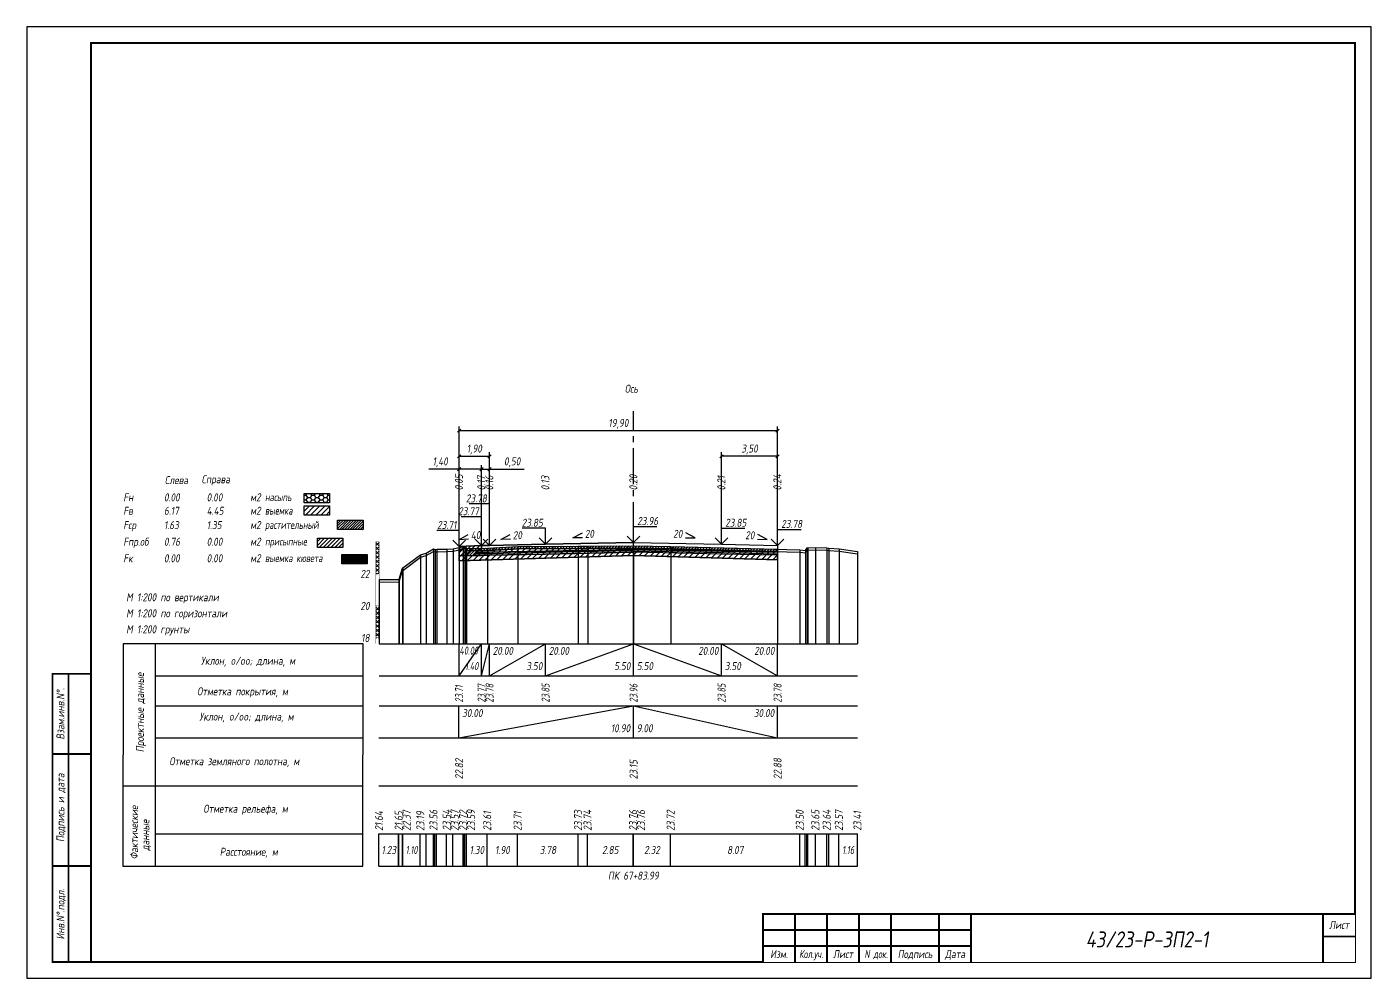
# Model space of a CAD drawing. Extents: x -717 to 1451, y -133302 to 233.
# Drawn here: x -30.1 to 389.9, y -106900.4 to -106603.4 of the extents above; entities that cross this region are included whole.
import ezdxf
from ezdxf.enums import TextEntityAlignment as Align

# ---------------------------------------------------------------- set-up
doc = ezdxf.new("R2010")
doc.units = 0
doc.linetypes.add('осевая2', pattern=[1.125, 0.75, -0.125, 0.125, -0.125])
for name, color, linetype in [('Зарамочное оформление', 7, 'Continuous'), ('Код_510', 7, 'Continuous'), ('Код_514', 1, 'Continuous'), ('Код_516', 1, 'Continuous'), ('Контур_0', 7, 'Continuous'), ('Контур_2521', 7, 'Continuous'), ('Контур_2564', 7, 'Continuous'), ('Контур_2660', 7, 'Continuous'), ('Контур_2665', 7, 'Continuous'), ('Контур_400', 7, 'Continuous'), ('Контур_508', 7, 'Continuous'), ('Контур_512', 7, 'Continuous'), ('Контур_513', 7, 'Continuous'), ('Контур_818', 7, 'Continuous'), ('Красный поперечник', 1, 'Continuous'), ('Линейка абсолютных высот', 7, 'Continuous'), ('Объем выемки', 7, 'Continuous'), ('Объем кюветов', 7, 'Continuous'), ('Объем насыпи', 7, 'Continuous'), ('Объем присыпных обочин', 7, 'Continuous'), ('Объем срезки растительного слоя', 7, 'Continuous'), ('Объём_2501', 7, 'Continuous'), ('Объём_2564', 7, 'Continuous'), ('Объём_2650', 7, 'Continuous'), ('Объём_2660', 7, 'Continuous'), ('Объём_2665', 7, 'Continuous'), ('Ось', 1, 'осевая2'), ('Откосы', 7, 'Continuous'), ('Отметки покрытия', 7, 'Continuous'), ('Подписи поперечников', 7, 'Continuous'), ('Рабочие отметки', 7, 'Continuous'), ('Таблица', 7, 'Continuous'), ('Уклоны проезжей части', 7, 'Continuous'), ('Черный поперечник', 3, 'Continuous')]:
    doc.layers.add(name, color=color, linetype=linetype)
for name, color, linetype, true_color in [('Контур_2540', 2, 'Continuous', 0xffff00), ('Контур_2560', 2, 'Continuous', 0xffff00), ('Контур_2561', 7, 'Continuous', 0xff8040), ('Контур_2562', 3, 'Continuous', 0x00ff00), ('Контур_2563', 7, 'Continuous', 0xff8000), ('Контур_2570', 7, 'Continuous', 0x80ff00), ('Контур_402', 7, 'Continuous', 0xff6464), ('Объём_2500', 7, 'Continuous', 0xc0c0c0), ('Объём_2520', 7, 'Continuous', 0x80ffff), ('Объём_2540', 2, 'Continuous', 0xffff00), ('Объём_2560', 2, 'Continuous', 0xffff00), ('Объём_2561', 7, 'Continuous', 0xff8040), ('Объём_2562', 3, 'Continuous', 0x00ff00), ('Объём_2563', 7, 'Continuous', 0xff8000), ('Объём_2570', 7, 'Continuous', 0x80ff00), ('Объём_2580', 3, 'Continuous', 0x00ff00), ('Объём_2600', 7, 'Continuous', 0x808000), ('Объём_2620', 2, 'Continuous', 0xffff00)]:
    doc.layers.add(name, color=color, linetype=linetype, true_color=true_color)
doc.styles.get("Standard").update_dxf_attribs({"font": 'txt', "height": 2.5})
doc.styles.add('М', font='romand.shx', dxfattribs={"width": 0.8, "oblique": 10, "height": 2.5})
doc.dimstyles.new('ISO-25', dxfattribs={"dimtxt": 2.5, "dimasz": 2.5, "dimexe": 1.25, "dimexo": 0.625, "dimtad": 1, "dimtxsty": 'Standard', "dimcen": 2.5, "dimadec": 0, "dimazin": 0, "dimtfac": 1, "dimtmove": 0, "dimatfit": 3, "dimfxl": 1, "dimarcsym": 0})
pattern_1 = [(45.0000013, (0, 0), (-0.6735192404, 0.673519211), []), (135.0000003, (0, 0), (-0.673519222, -0.67351923), [])]

# ---------------------------------------------------------------- blocks, each defined once
blk = doc.blocks.new('_Oblique')
at = {"color": 0, "linetype": 'ByBlock', "lineweight": -2}
blk.add_line((-0.5, -0.5), (0.5, 0.5), dxfattribs=at)
blk = doc.blocks.new('*D2178')
at = {"color": 0, "lineweight": -2, "transparency": 16777216}
for p, q in [((105, -106741.49), (95.54, -106741.49)), ((105, -106765.09), (105, -106740.24)), ((112, -106741.49), (105, -106741.49)), ((112, -106764.81), (112, -106740.24))]:
    blk.add_line(p, q, dxfattribs=at)
at = {"layer": 'Defpoints', "color": 0, "transparency": 16777216}
for p in [(112, -106741.49), (105, -106765.72), (112, -106765.44)]:
    blk.add_point(p, dxfattribs=at)
at = {"color": 0, "lineweight": -2, "transparency": 16777216, "rotation": 180}
blk.add_blockref('_Oblique', (105, -106741.49), dxfattribs=at)
at = {"color": 0, "lineweight": -2, "transparency": 16777216}
blk.add_blockref('_Oblique', (112, -106741.49), dxfattribs=at)
at = {"color": 0, "transparency": 16777216, "insert": (99.08, -106739.37), "char_height": 2.5, "width": 8.75, "attachment_point": 5, "style": 'М'}
blk.add_mtext('1,40', dxfattribs=at)
blk = doc.blocks.new('*D2179')
at = {"color": 0, "lineweight": -2, "transparency": 16777216}
for p, q in [((112, -106764.81), (112, -106740.24)), ((112, -106741.49), (114.5, -106741.49)), ((114.5, -106764.76), (114.5, -106740.24)), ((114.5, -106741.49), (125.33, -106741.49))]:
    blk.add_line(p, q, dxfattribs=at)
at = {"layer": 'Defpoints', "color": 0, "transparency": 16777216}
for p in [(114.5, -106741.49), (112, -106765.44), (114.5, -106765.39)]:
    blk.add_point(p, dxfattribs=at)
at = {"color": 0, "lineweight": -2, "transparency": 16777216, "rotation": 180}
blk.add_blockref('_Oblique', (112, -106741.49), dxfattribs=at)
at = {"color": 0, "lineweight": -2, "transparency": 16777216}
blk.add_blockref('_Oblique', (114.5, -106741.49), dxfattribs=at)
at = {"color": 0, "transparency": 16777216, "insert": (121.57, -106739.37), "char_height": 2.5, "width": 9.1667, "attachment_point": 5, "style": 'М'}
blk.add_mtext('0,50', dxfattribs=at)
blk = doc.blocks.new('*D2180')
at = {"color": 0, "lineweight": -2, "transparency": 16777216}
for p, q in [((187, -106764.41), (187, -106736.24)), ((204.5, -106737.49), (187, -106737.49)), ((204.5, -106764.76), (204.5, -106736.24))]:
    blk.add_line(p, q, dxfattribs=at)
at = {"layer": 'Defpoints', "color": 0, "transparency": 16777216}
for p in [(187, -106737.49), (187, -106765.04), (204.5, -106765.39)]:
    blk.add_point(p, dxfattribs=at)
at = {"color": 0, "lineweight": -2, "transparency": 16777216, "rotation": 180}
blk.add_blockref('_Oblique', (187, -106737.49), dxfattribs=at)
at = {"color": 0, "lineweight": -2, "transparency": 16777216}
blk.add_blockref('_Oblique', (204.5, -106737.49), dxfattribs=at)
at = {"color": 0, "transparency": 16777216, "insert": (195.75, -106735.37), "char_height": 2.5, "width": 9.5833, "attachment_point": 5, "style": 'М'}
blk.add_mtext('3,50', dxfattribs=at)
blk = doc.blocks.new('*D2181')
at = {"color": 0, "lineweight": -2, "transparency": 16777216}
for p, q in [((105, -106765.09), (105, -106736.24)), ((105, -106737.49), (114.5, -106737.49)), ((114.5, -106764.76), (114.5, -106736.24))]:
    blk.add_line(p, q, dxfattribs=at)
at = {"layer": 'Defpoints', "color": 0, "transparency": 16777216}
for p in [(114.5, -106737.49), (105, -106765.72), (114.5, -106765.39)]:
    blk.add_point(p, dxfattribs=at)
at = {"color": 0, "lineweight": -2, "transparency": 16777216, "rotation": 180}
blk.add_blockref('_Oblique', (105, -106737.49), dxfattribs=at)
at = {"color": 0, "lineweight": -2, "transparency": 16777216}
blk.add_blockref('_Oblique', (114.5, -106737.49), dxfattribs=at)
at = {"color": 0, "transparency": 16777216, "insert": (109.75, -106735.37), "char_height": 2.5, "width": 8.75, "attachment_point": 5, "style": 'М'}
blk.add_mtext('1,90', dxfattribs=at)
blk = doc.blocks.new('*D2182')
at = {"color": 0, "lineweight": -2, "transparency": 16777216}
for p, q in [((105, -106765.09), (105, -106728.24)), ((105, -106729.49), (204.5, -106729.49)), ((204.5, -106764.76), (204.5, -106728.24))]:
    blk.add_line(p, q, dxfattribs=at)
at = {"layer": 'Defpoints', "color": 0, "transparency": 16777216}
for p in [(204.5, -106729.49), (105, -106765.72), (204.5, -106765.39)]:
    blk.add_point(p, dxfattribs=at)
at = {"color": 0, "lineweight": -2, "transparency": 16777216, "rotation": 180}
blk.add_blockref('_Oblique', (105, -106729.49), dxfattribs=at)
at = {"color": 0, "lineweight": -2, "transparency": 16777216}
blk.add_blockref('_Oblique', (204.5, -106729.49), dxfattribs=at)
at = {"color": 0, "transparency": 16777216, "insert": (154.75, -106727.37), "char_height": 2.5, "width": 11.25, "attachment_point": 5, "style": 'М'}
blk.add_mtext('19,90', dxfattribs=at)
blk = doc.blocks.new('условные обозначения')
at = {"layer": 'Объём_2563'}
h = blk.add_hatch(dxfattribs=at)
h.set_pattern_fill('ANSI31', color=256, scale=0.3)
h.set_pattern_definition([(45, (-34.5, -100.5), (-0.673519, 0.673519), [])])
h.paths.add_polyline_path([(18.26, 7.53), (27.08, 7.53), (27.08, 4.62), (18.26, 4.62)])
at = {"layer": 'Объём_2570'}
h = blk.add_hatch(dxfattribs=at)
h.set_pattern_fill('ANSI31', color=3, scale=0.2)
h.set_pattern_definition([(45, (-32.9034, -100.5), (-0.4490128, 0.4490128), [])])
h.paths.add_polyline_path([(25.29, 13.16), (34.12, 13.16), (34.12, 10.25), (25.29, 10.25)])
at = {"layer": 'Объём_2600'}
h = blk.add_hatch(dxfattribs=at)
h.set_pattern_fill('ANSI31', color=6, scale=0.4)
h.set_pattern_definition([(45, (-34.5, -100.5), (-0.898026, 0.898026), [])])
h.paths.add_polyline_path([(13.63, 17.67), (22.46, 17.67), (22.46, 14.76), (13.63, 14.76)])
at = {"layer": 'Объём_2620'}
h = blk.add_hatch(dxfattribs=at)
h.set_pattern_fill('ANSI31', color=2, scale=0.1)
h.set_pattern_definition([(45, (-33.755, -100.5), (-0.2245064, 0.2245064), [])])
h.paths.add_polyline_path([(26.75, 2.41), (35.57, 2.41), (35.57, -0.5), (26.75, -0.5)])
at = {"layer": 'Объём_2650'}
h = blk.add_hatch(dxfattribs=at)
h.set_pattern_fill('HONEY', color=5, scale=0.3)
h.set_pattern_definition([(0, (-34.5, -100.5), (1.42875, 0.824889), [0.9525, -1.905]), (120, (-34.5, -100.5), (-1.42875, 0.824889), [0.9525, -1.905]), (60, (-34.5, -100.5), (3e-09, 1.6497784), [-1.905, 0.9525])])
h.paths.add_polyline_path([(13.63, 21.49), (22.46, 21.49), (22.46, 18.58), (13.63, 18.58)])
at = {"layer": 'Объём_2563'}
blk.add_lwpolyline([(18.26, 7.53), (27.08, 7.53), (27.08, 4.62), (18.26, 4.62)], close=True, dxfattribs=at)
at = {"layer": 'Объём_2620', "color": 2}
blk.add_lwpolyline([(26.75, 2.41), (35.57, 2.41), (35.57, -0.5), (26.75, -0.5)], close=True, dxfattribs=at)
at = {"layer": 'Объём_2650', "color": 5}
blk.add_lwpolyline([(13.63, 21.49), (22.46, 21.49), (22.46, 18.58), (13.63, 18.58)], close=True, dxfattribs=at)
at = {"layer": 'Объём_2650', "color": 6}
blk.add_lwpolyline([(13.63, 17.67), (22.46, 17.67), (22.46, 14.76), (13.63, 14.76)], close=True, dxfattribs=at)
at = {"layer": 'Объём_2650', "color": 3}
blk.add_lwpolyline([(25.29, 13.16), (34.12, 13.16), (34.12, 10.25), (25.29, 10.25)], close=True, dxfattribs=at)
at = {"layer": 'Объем насыпи', "color": 1, "style": 'М', "oblique": 10, "width": 0.8}
for s, p in [('насыпь', (0.09, 19.09)), ('растительный', (0.09, 10.42)), ('выемка', (0.09, 14.89)), ('присыпные', (0.09, 5.24)), ('выемка кювета', (0.09, 0.06))]:
    blk.add_text(s, height=2.5, dxfattribs=at).set_placement(p)
blk = doc.blocks.new('Штамп')
at = {"linetype": 'Continuous'}
blk.add_wipeout([(199.95, -411.25), (384.95, -411.25), (384.95, -426.25), (199.95, -426.25)], dxfattribs=at).dxf.layer = 'Зарамочное оформление'
at = {"layer": 'Зарамочное оформление', "linetype": 'Continuous', "lineweight": -3, "const_width": 0.6, "flags": 128}
for points in [[(199.95, -426.25), (199.95, -411.25), (384.95, -411.25)], [(209.95, -411.25), (209.95, -426.25)], [(219.95, -411.25), (219.95, -426.25)], [(229.95, -411.25), (229.95, -426.25)], [(239.95, -411.25), (239.95, -426.25)], [(254.95, -411.25), (254.95, -426.25)], [(264.95, -411.25), (264.95, -426.25)], [(374.95, -411.25), (374.95, -426.25)], [(199.95, -416.25), (264.95, -416.25)], [(374.95, -418.25), (384.95, -418.25)], [(199.95, -421.25), (264.95, -421.25)]]:
    blk.add_lwpolyline(points, dxfattribs=at)
at = {"linetype": 'Continuous', "insert": (319.95, -419.17), "char_height": 5, "width": 110, "attachment_point": 5, "style": 'М'}
blk.add_mtext('{\\Q10;\\W0.8;43/23-Р-ЗП2-1}', dxfattribs=at)
at = {"layer": 'Зарамочное оформление', "linetype": 'Continuous', "style": 'М', "oblique": 10}
for s, width, p in [('Лист', 0.8, (379.95, -414.66)), ('Изм.', 0.8, (204.95, -423.75)), ('Кол.уч.', 0.7, (214.95, -423.75)), ('Лист', 0.8, (224.95, -423.75)), ('N док.', 0.7, (235.28, -423.75)), ('Подпись', 0.8, (247.45, -423.75)), ('Дата', 0.8, (259.95, -423.75))]:
    blk.add_text(s, height=2.5, dxfattribs=dict(at, width=width)).set_placement(p, align=Align.MIDDLE_CENTER)
blk = doc.blocks.new('шифр')
blk.add_blockref('Штамп', (0, -106529))

msp = doc.modelspace()

# ---------------------------------------------------------------- hatches: boundary and pattern name
at = {"layer": 'Линейка абсолютных высот'}
h = msp.add_hatch(dxfattribs=at)
h.set_pattern_fill('ANSI37', scale=0.3, style=0)
h.set_pattern_definition(pattern_1)
h.paths.add_polyline_path([(80, -106774.225), (80, -106764.225), (79, -106764.225), (79, -106774.225)])
h = msp.add_hatch(dxfattribs=at)
h.set_pattern_fill('ANSI37', scale=0.3, style=0)
h.set_pattern_definition(pattern_1)
h.paths.add_polyline_path([(80, -106794.225), (80, -106784.225), (79, -106784.225), (79, -106794.225)])
at = {"layer": 'Объём_2563'}
h = msp.add_hatch(dxfattribs=at)
h.set_pattern_fill('ANSI31', color=256, scale=0.3)
h.paths.add_polyline_path([(110.5, -106767.554), (112, -106767.524), (112, -106765.374), (105, -106765.654), (105, -106768.564), (109.582, -106768.473)])
at = {"layer": 'Объём_2570'}
h = msp.add_hatch(dxfattribs=at)
h.set_pattern_fill('ANSI31', color=256, scale=0.2)
h.paths.add_polyline_path([(159.414, -106766.168), (142.241, -106766.322), (123.316, -106766.427), (113.826, -106766.921), (107.349, -106767.026), (106.849, -106766.276), (106.306, -106766.364), (105, -106766.678), (105, -106765.928), (106.306, -106765.614), (106.849, -106765.526), (107.349, -106766.276), (113.826, -106766.171), (123.316, -106765.677), (142.241, -106765.572), (159.414, -106765.418), (159.5, -106765.419), (159.5, -106766.169)])
h = msp.add_hatch(dxfattribs=at)
h.set_pattern_fill('ANSI31', color=256, scale=0.2)
h.paths.add_polyline_path([(171.122, -106765.626), (204.5, -106766.515), (204.5, -106767.265), (171.122, -106766.376), (159.5, -106766.169), (159.5, -106765.419)])
at = {"layer": 'Объём_2600'}
h = msp.add_hatch(dxfattribs=at)
h.set_pattern_fill('ANSI31', color=6, scale=0.4)
h.paths.add_polyline_path([(107.349, -106767.026), (113.826, -106766.921), (123.316, -106766.427), (142.241, -106766.322), (159.414, -106766.168), (159.5, -106766.169), (159.5, -106768.474), (105, -106770.109), (105, -106766.678), (106.306, -106766.364), (106.849, -106766.276)])
h = msp.add_hatch(dxfattribs=at)
h.set_pattern_fill('ANSI31', color=6, scale=0.4)
h.paths.add_polyline_path([(159.5, -106768.474), (159.5, -106766.169), (171.122, -106766.376), (204.5, -106767.265), (204.5, -106769.824)])

# ---------------------------------------------------------------- linework, layer by layer
at = {"layer": 'Код_510'}
for p, q in [((79.946, -106865.421), (79.946, -106855.421)), ((86.099, -106865.421), (86.099, -106855.421)), ((86.188, -106865.421), (86.188, -106855.421)), ((87.303, -106865.421), (87.303, -106855.421)), ((87.386, -106865.421), (87.386, -106855.421)), ((92.87, -106865.421), (92.87, -106855.421)), ((94.675, -106865.421), (94.675, -106855.421)), ((96.982, -106865.421), (96.982, -106855.421)), ((97.451, -106865.421), (97.451, -106855.421)), ((97.951, -106865.421), (97.951, -106855.421)), ((101.102, -106865.421), (101.102, -106855.421)), ((103.064, -106865.421), (103.064, -106855.421)), ((106.252, -106865.421), (106.252, -106855.421)), ((106.694, -106865.421), (106.694, -106855.421)), ((106.795, -106865.421), (106.795, -106855.421)), ((107.295, -106865.421), (107.295, -106855.421)), ((113.771, -106865.421), (113.771, -106855.421)), ((123.262, -106865.421), (123.262, -106855.421)), ((142.187, -106865.421), (142.187, -106855.421)), ((145.111, -106865.421), (145.111, -106855.421)), ((159.36, -106865.421), (159.36, -106855.421)), ((159.446, -106865.421), (159.446, -106855.421)), ((171.068, -106865.421), (171.068, -106855.421)), ((211.443, -106865.421), (211.443, -106855.421)), ((213.138, -106865.421), (213.138, -106855.421)), ((213.652, -106865.421), (213.652, -106855.421)), ((213.914, -106865.421), (213.914, -106855.421)), ((216.31, -106865.421), (216.31, -106855.421)), ((219.85, -106865.421), (219.85, -106855.421)), ((220.477, -106865.421), (220.477, -106855.421)), ((223.64, -106865.421), (223.64, -106855.421)), ((229.446, -106865.421), (229.446, -106855.421))]:
    msp.add_line(p, q, dxfattribs=at)
at = {"layer": 'Код_514'}
for p, q in [((105, -106806), (105, -106796)), ((105, -106806), (112, -106796)), ((112, -106806), (112, -106796)), ((112, -106806), (114.5, -106796)), ((114.5, -106806), (114.5, -106796)), ((114.5, -106806), (132, -106796)), ((132, -106806), (132, -106796)), ((132, -106806), (159.5, -106796)), ((159.5, -106806), (159.5, -106796)), ((159.5, -106796), (187, -106806)), ((187, -106806), (187, -106796)), ((187, -106796), (204.5, -106806)), ((204.5, -106806), (204.5, -106796))]:
    msp.add_line(p, q, dxfattribs=at)
at = {"layer": 'Код_516'}
for p, q in [((104.946, -106825.421), (104.946, -106815.421)), ((104.946, -106825.421), (159.446, -106815.421)), ((159.446, -106825.421), (159.446, -106815.421)), ((159.446, -106815.421), (204.446, -106825.421)), ((204.446, -106825.421), (204.446, -106815.421))]:
    msp.add_line(p, q, dxfattribs=at)
at = {"layer": 'Контур_0', "flags": 128}
for points in [[(105, -106765.654), (105, -106765.654)], [(105, -106765.654), (105, -106769.704)], [(105, -106768.564), (109.582, -106768.473), (110.5, -106767.554), (112, -106767.524)], [(159.5, -106766.574), (132, -106767.124), (114.5, -106767.474), (114.5, -106767.474), (114.5, -106767.474), (114.5, -106767.474), (114.5, -106767.474), (114.5, -106767.474), (112, -106767.524), (110.5, -106767.554), (109.582, -106768.473), (112, -106768.424), (114.5, -106768.374), (114.5, -106768.374), (114.5, -106768.374), (114.5, -106768.374), (114.5, -106768.374), (114.5, -106768.374), (132, -106768.024), (159.5, -106767.474), (159.5, -106766.574)], [(159.5, -106764.424), (132, -106764.974), (114.5, -106765.324), (114.5, -106765.324), (114.5, -106765.324), (114.5, -106765.324), (114.5, -106765.324), (112, -106765.374), (112, -106767.524), (114.5, -106767.474), (114.5, -106767.474), (114.5, -106767.474), (114.5, -106767.474), (114.5, -106767.474), (114.5, -106767.474), (132, -106767.124), (159.5, -106766.574), (159.5, -106764.424)], [(204.5, -106767.474), (187, -106767.124), (159.5, -106766.574), (159.5, -106764.424), (159.5, -106764.424), (187, -106764.974), (204.5, -106765.324), (204.5, -106767.474)], [(204.5, -106768.374), (187, -106768.024), (159.5, -106767.474), (159.5, -106766.574), (159.5, -106766.574), (187, -106767.124), (204.5, -106767.474), (204.5, -106768.374)], [(204.5, -106765.324), (204.5, -106769.374)]]:
    msp.add_lwpolyline(points, dxfattribs=at)
at = {"layer": 'Контур_2521', "color": 250, "flags": 128}
for points in [[(159.5, -106767.024), (132, -106767.574), (114.5, -106767.924), (114.5, -106767.924), (114.5, -106767.924), (114.5, -106767.924), (114.5, -106767.924), (114.5, -106767.924), (112, -106767.974), (110.041, -106768.013)], [(159.5, -106767.024), (187, -106767.574), (204.5, -106767.924)]]:
    msp.add_lwpolyline(points, dxfattribs=at)
at = {"layer": 'Контур_2540', "flags": 128}
for points in [[(132, -106768.024), (114.5, -106768.374), (112, -106768.424), (109.582, -106768.473), (105, -106768.564), (105, -106770.109), (159.5, -106768.474), (159.5, -106767.474), (132, -106768.024)], [(204.5, -106768.374), (187, -106768.024), (159.5, -106767.474), (159.5, -106768.474), (159.5, -106768.474), (204.5, -106769.824), (204.5, -106768.374)]]:
    msp.add_lwpolyline(points, dxfattribs=at)
at = {"layer": 'Контур_2560', "flags": 128}
msp.add_lwpolyline([(105, -106765.654), (105, -106765.654), (105, -106765.654), (112, -106765.374)], dxfattribs=at)
at = {"layer": 'Контур_2561', "flags": 128}
msp.add_lwpolyline([(112, -106765.374), (112, -106765.374), (105, -106765.654), (105, -106765.654), (112, -106765.374)], dxfattribs=at)
at = {"layer": 'Контур_2562', "flags": 128}
msp.add_lwpolyline([(105, -106765.654), (105, -106765.654), (105, -106765.654), (105, -106765.654), (105, -106765.654)], dxfattribs=at)
at = {"layer": 'Контур_2563', "flags": 128}
msp.add_lwpolyline([(110.5, -106767.554), (112, -106767.524), (112, -106765.374), (105, -106765.654), (105, -106768.564), (109.582, -106768.473), (110.5, -106767.554)], dxfattribs=at)
at = {"layer": 'Контур_2564', "flags": 128}
msp.add_lwpolyline([(105, -106765.654), (112, -106765.374)], dxfattribs=at)
at = {"layer": 'Контур_2570', "flags": 128}
msp.add_lwpolyline([(80, -106776.75), (86.153, -106776.724), (86.242, -106776.611), (87.357, -106773.169), (87.44, -106773.119), (92.925, -106769.021), (94.729, -106768.448), (97.037, -106767.183), (97.505, -106767.344), (98.006, -106767.281), (101.157, -106767.263), (103.118, -106767.131), (106.306, -106766.364), (106.748, -106766.295), (106.849, -106766.276), (107.349, -106767.026), (113.826, -106766.921), (123.316, -106766.427), (142.241, -106766.322), (145.165, -106766.294), (159.414, -106766.168), (159.5, -106766.169), (171.122, -106766.376), (211.497, -106767.451), (213.192, -106767.613), (213.707, -106766.859), (213.969, -106766.847), (216.364, -106766.746), (219.904, -106766.775), (220.531, -106766.917), (223.694, -106767.113), (229.5, -106767.919)], dxfattribs=at)
at = {"layer": 'Контур_2660', "flags": 128}
for points in [[(105, -106770.109), (159.5, -106768.474)], [(159.5, -106768.474), (204.5, -106769.824)]]:
    msp.add_lwpolyline(points, dxfattribs=at)
at = {"layer": 'Контур_2665', "flags": 128}
msp.add_lwpolyline([(105, -106765.654), (105, -106765.654)], dxfattribs=at)
at = {"layer": 'Контур_400', "flags": 128}
for points in [[(112, -106765.374), (114.5, -106765.324), (114.5, -106765.324), (114.5, -106765.324), (114.5, -106765.324), (114.5, -106765.324), (114.5, -106765.324), (132, -106764.974), (159.5, -106764.424)], [(159.5, -106764.424), (187, -106764.974), (204.5, -106765.324)]]:
    msp.add_lwpolyline(points, dxfattribs=at)
at = {"layer": 'Контур_402', "flags": 128}
msp.add_lwpolyline([(105, -106770.109), (159.5, -106768.474), (204.5, -106769.824)], dxfattribs=at)
at = {"layer": 'Контур_508', "flags": 128}
msp.add_lwpolyline([(105, -106770.109), (159.5, -106768.474), (204.5, -106769.824)], dxfattribs=at)
at = {"layer": 'Контур_512', "flags": 128}
msp.add_lwpolyline([(105, -106770.109), (159.5, -106768.474), (204.5, -106769.824)], dxfattribs=at)
at = {"layer": 'Контур_513', "flags": 128}
msp.add_lwpolyline([(105, -106770.109), (159.5, -106768.474), (204.5, -106769.824)], dxfattribs=at)
at = {"layer": 'Контур_818', "flags": 128}
msp.add_lwpolyline([(105, -106766.678), (106.306, -106766.364), (106.748, -106766.295), (106.849, -106766.276), (107.349, -106767.026), (113.826, -106766.921), (123.316, -106766.427), (142.241, -106766.322), (145.165, -106766.294), (159.414, -106766.168), (159.5, -106766.169), (171.122, -106766.376), (204.5, -106767.265)], dxfattribs=at)
at = {"layer": 'Красный поперечник'}
for p, q in [((105, -106765.654), (112, -106765.374)), ((112, -106765.374), (114.5, -106765.324)), ((114.5, -106765.324), (132, -106764.974)), ((132, -106764.974), (159.5, -106764.424)), ((159.5, -106764.424), (187, -106764.974)), ((187, -106764.974), (204.5, -106765.324)), ((105, -106770.109), (105, -106796)), ((159.5, -106768.474), (159.5, -106796)), ((204.5, -106769.824), (204.5, -106796))]:
    msp.add_line(p, q, dxfattribs=at)
at = {"layer": 'Линейка абсолютных высот', "color": 7, "const_width": 0.1, "flags": 128}
for points in [[(80, -106774.225), (80, -106764.225), (79, -106764.225), (79, -106774.225), (80, -106774.225)], [(80, -106784.225), (80, -106774.225), (79, -106774.225), (79, -106784.225), (80, -106784.225)], [(80, -106794.225), (80, -106784.225), (79, -106784.225), (79, -106794.225), (80, -106794.225)], [(80, -106796), (80, -106794.225), (79, -106794.225), (79, -106796), (80, -106796)]]:
    msp.add_lwpolyline(points, dxfattribs=at)
at = {"layer": 'Объём_2500', "flags": 128}
for points in [[(159.5, -106764.424), (132, -106764.974), (114.5, -106765.324), (114.5, -106765.324), (114.5, -106765.324), (114.5, -106765.324), (114.5, -106765.324), (112, -106765.374), (112, -106767.524), (114.5, -106767.474), (114.5, -106767.474), (114.5, -106767.474), (114.5, -106767.474), (114.5, -106767.474), (114.5, -106767.474), (132, -106767.124), (159.5, -106766.574), (159.5, -106764.424)], [(204.5, -106767.474), (187, -106767.124), (159.5, -106766.574), (159.5, -106764.424), (159.5, -106764.424), (187, -106764.974), (204.5, -106765.324), (204.5, -106767.474)]]:
    msp.add_lwpolyline(points, dxfattribs=at)
at = {"layer": 'Объём_2501', "flags": 128}
for points in [[(112, -106765.374), (114.5, -106765.324), (114.5, -106765.324), (114.5, -106765.324), (114.5, -106765.324), (114.5, -106765.324), (114.5, -106765.324), (132, -106764.974), (159.5, -106764.424)], [(159.5, -106764.424), (187, -106764.974), (204.5, -106765.324)]]:
    msp.add_lwpolyline(points, dxfattribs=at)
at = {"layer": 'Объём_2520', "color": 250, "flags": 128}
for points in [[(159.5, -106766.574), (132, -106767.124), (114.5, -106767.474), (114.5, -106767.474), (114.5, -106767.474), (114.5, -106767.474), (114.5, -106767.474), (114.5, -106767.474), (112, -106767.524), (110.5, -106767.554), (109.582, -106768.473), (112, -106768.424), (114.5, -106768.374), (114.5, -106768.374), (114.5, -106768.374), (114.5, -106768.374), (114.5, -106768.374), (114.5, -106768.374), (132, -106768.024), (159.5, -106767.474), (159.5, -106766.574)], [(204.5, -106768.374), (187, -106768.024), (159.5, -106767.474), (159.5, -106766.574), (159.5, -106766.574), (187, -106767.124), (204.5, -106767.474), (204.5, -106768.374)]]:
    msp.add_lwpolyline(points, dxfattribs=at)
at = {"layer": 'Объём_2540', "flags": 128}
for points in [[(132, -106768.024), (114.5, -106768.374), (112, -106768.424), (109.582, -106768.473), (105, -106768.564), (105, -106770.109), (159.5, -106768.474), (159.5, -106767.474), (132, -106768.024)], [(204.5, -106768.374), (187, -106768.024), (159.5, -106767.474), (159.5, -106768.474), (159.5, -106768.474), (204.5, -106769.824), (204.5, -106768.374)]]:
    msp.add_lwpolyline(points, dxfattribs=at)
at = {"layer": 'Объём_2560', "flags": 128}
msp.add_lwpolyline([(105, -106765.654), (105, -106765.654), (105, -106765.654), (112, -106765.374)], dxfattribs=at)
at = {"layer": 'Объём_2561', "flags": 128}
msp.add_lwpolyline([(112, -106765.374), (112, -106765.374), (105, -106765.654), (105, -106765.654), (112, -106765.374)], dxfattribs=at)
at = {"layer": 'Объём_2562', "flags": 128}
msp.add_lwpolyline([(105, -106765.654), (105, -106765.654), (105, -106765.654), (105, -106765.654), (105, -106765.654)], dxfattribs=at)
at = {"layer": 'Объём_2563', "color": 250, "flags": 128}
msp.add_lwpolyline([(110.5, -106767.554), (112, -106767.524), (112, -106765.374), (105, -106765.654), (105, -106768.564), (109.582, -106768.473), (110.5, -106767.554)], dxfattribs=at)
at = {"layer": 'Объём_2564', "flags": 128}
msp.add_lwpolyline([(105, -106765.654), (112, -106765.374)], dxfattribs=at)
at = {"layer": 'Объём_2570', "flags": 128}
for points in [[(159.414, -106766.168), (142.241, -106766.322), (123.316, -106766.427), (113.826, -106766.921), (107.349, -106767.026), (106.849, -106766.276), (106.306, -106766.364), (105, -106766.678), (105, -106765.928), (106.306, -106765.614), (106.849, -106765.526), (107.349, -106766.276), (113.826, -106766.171), (123.316, -106765.677), (142.241, -106765.572), (159.414, -106765.418), (159.5, -106765.419), (159.5, -106766.169), (159.414, -106766.168), (159.414, -106766.168)], [(171.122, -106765.626), (204.5, -106766.515), (204.5, -106767.265), (171.122, -106766.376), (159.5, -106766.169), (159.5, -106765.419), (171.122, -106765.626), (171.122, -106765.626)]]:
    msp.add_lwpolyline(points, dxfattribs=at)
at = {"layer": 'Объём_2580', "flags": 128}
msp.add_lwpolyline([(105, -106765.654), (105, -106765.654)], dxfattribs=at)
at = {"layer": 'Объём_2650', "color": 6, "flags": 128}
for points in [[(107.349, -106767.026), (113.826, -106766.921), (123.316, -106766.427), (142.241, -106766.322), (159.414, -106766.168), (159.5, -106766.169), (159.5, -106768.474), (105, -106770.109), (105, -106766.678), (106.306, -106766.364), (106.849, -106766.276), (107.349, -106767.026), (107.349, -106767.026)], [(159.5, -106768.474), (159.5, -106766.169), (171.122, -106766.376), (204.5, -106767.265), (204.5, -106769.824), (159.5, -106768.474), (159.5, -106768.474)]]:
    msp.add_lwpolyline(points, dxfattribs=at)
at = {"layer": 'Объём_2660', "flags": 128}
for points in [[(105, -106770.109), (159.5, -106768.474)], [(159.5, -106768.474), (204.5, -106769.824)]]:
    msp.add_lwpolyline(points, dxfattribs=at)
at = {"layer": 'Объём_2665', "flags": 128}
msp.add_lwpolyline([(105, -106765.654), (105, -106765.654)], dxfattribs=at)
at = {"layer": 'Ось', "ltscale": 15}
msp.add_line((159.5, -106779.971), (159.5, -106723.395), dxfattribs=at)
at = {"layer": 'Откосы', "color": 1, "flags": 128}
for points in [[(107.928, -106763.412), (104.93, -106763.532), (107.868, -106761.913)], [(121.024, -106763.383), (118.025, -106763.442), (120.994, -106761.883)], [(143.524, -106762.933), (140.525, -106762.992), (143.494, -106761.433)], [(175.763, -106762.933), (178.763, -106762.992), (175.793, -106761.433)], [(198.263, -106763.383), (201.263, -106763.442), (198.293, -106761.883)]]:
    msp.add_lwpolyline(points, dxfattribs=at)
at = {"layer": 'Отметки покрытия', "color": 1}
for p, q in [((114.5, -106752.374), (108.15, -106752.374)), ((114.5, -106765.324), (114.5, -106752.374)), ((112, -106756.374), (105.6, -106756.374)), ((112, -106765.374), (112, -106756.374)), ((159.5, -106764.424), (159.5, -106759.424)), ((159.5, -106759.424), (166.8, -106759.424)), ((105, -106760.654), (98.05, -106760.654)), ((105, -106765.654), (103, -106763.654)), ((105, -106765.654), (105, -106760.654)), ((105, -106765.654), (107, -106763.654)), ((112, -106765.374), (110, -106763.374)), ((112, -106765.374), (114, -106763.374)), ((114.5, -106765.324), (112.5, -106763.324)), ((114.5, -106765.324), (116.5, -106763.324)), ((132, -106759.974), (124.7, -106759.974)), ((132, -106764.974), (130, -106762.974)), ((132, -106764.974), (132, -106759.974)), ((132, -106764.974), (134, -106762.974)), ((159.5, -106764.424), (157.5, -106762.424)), ((159.5, -106764.424), (161.5, -106762.424)), ((187, -106764.974), (185, -106762.974)), ((187, -106764.974), (187, -106759.974)), ((187, -106759.974), (194.3, -106759.974)), ((187, -106764.974), (189, -106762.974)), ((204.5, -106765.324), (202.5, -106763.324)), ((204.5, -106765.324), (204.5, -106760.324)), ((204.5, -106760.324), (211.85, -106760.324)), ((204.5, -106765.324), (206.5, -106763.324))]:
    msp.add_line(p, q, dxfattribs=at)
at = {"layer": 'Таблица'}
for p, q in [((80, -106796), (229.5, -106796)), ((80, -106806), (229.5, -106806)), ((80, -106815.421), (229.5, -106815.421)), ((79.946, -106825.421), (229.446, -106825.421)), ((79.946, -106840.421), (229.446, -106840.421)), ((79.946, -106855.421), (229.446, -106855.421)), ((79.946, -106865.421), (229.446, -106865.421))]:
    msp.add_line(p, q, dxfattribs=at)
at = {"layer": 'Таблица', "linetype": 'Continuous', "flags": 128}
for points in [[(0, -106796), (-0.054, -106865.421)], [(75, -106796), (0, -106796)], [(10, -106796), (10, -106865.421)], [(74.946, -106865.421), (75, -106796)], [(10, -106806), (75, -106806)], [(10, -106815.421), (75, -106815.421)], [(9.946, -106825.421), (74.946, -106825.421)], [(-0.054, -106840.421), (74.946, -106840.421)], [(9.946, -106855.421), (74.946, -106855.421)], [(-0.054, -106865.421), (74.946, -106865.421)]]:
    msp.add_lwpolyline(points, dxfattribs=at)
at = {"layer": 'Черный поперечник', "color": 7}
for p, q in [((94.729, -106767.698), (94.729, -106796)), ((97.037, -106766.433), (97.037, -106796)), ((97.505, -106766.594), (97.505, -106796)), ((98.006, -106766.531), (98.006, -106796)), ((101.157, -106766.513), (101.157, -106796)), ((103.118, -106766.381), (103.118, -106796)), ((106.306, -106765.614), (106.306, -106796)), ((106.748, -106765.545), (106.748, -106796)), ((106.849, -106765.526), (106.849, -106796)), ((107.349, -106766.276), (107.349, -106796)), ((113.826, -106766.171), (113.826, -106796)), ((123.316, -106765.677), (123.316, -106796)), ((142.241, -106765.572), (142.241, -106796)), ((145.165, -106765.544), (145.165, -106796)), ((159.414, -106765.418), (159.414, -106796)), ((159.5, -106765.419), (159.5, -106796)), ((171.122, -106765.626), (171.122, -106796)), ((211.497, -106766.701), (211.497, -106796)), ((213.192, -106766.863), (213.192, -106796)), ((213.707, -106766.109), (213.707, -106796)), ((213.969, -106766.097), (213.969, -106796)), ((216.364, -106765.996), (216.364, -106796)), ((219.904, -106766.025), (219.904, -106796)), ((220.531, -106766.167), (220.531, -106796)), ((223.694, -106766.363), (223.694, -106796)), ((229.5, -106767.169), (229.5, -106796)), ((87.44, -106772.369), (87.44, -106796)), ((92.925, -106768.271), (92.925, -106796)), ((80, -106776), (80, -106796)), ((86.153, -106775.974), (86.153, -106796)), ((86.242, -106775.861), (86.242, -106796)), ((87.357, -106772.419), (87.357, -106796))]:
    msp.add_line(p, q, dxfattribs=at)
at = {"layer": 'Черный поперечник', "flags": 128}
msp.add_lwpolyline([(80, -106776), (86.153, -106775.974), (86.242, -106775.861), (87.357, -106772.419), (87.44, -106772.369), (92.925, -106768.271), (94.729, -106767.698), (97.037, -106766.433), (97.505, -106766.594), (98.006, -106766.531), (101.157, -106766.513), (103.118, -106766.381), (106.306, -106765.614), (106.748, -106765.545), (106.849, -106765.526), (107.349, -106766.276), (113.826, -106766.171), (123.316, -106765.677), (142.241, -106765.572), (145.165, -106765.544), (159.414, -106765.418), (159.5, -106765.419), (171.122, -106765.626), (211.497, -106766.701), (213.192, -106766.863), (213.707, -106766.109), (213.969, -106766.097), (216.364, -106765.996), (219.904, -106766.025), (220.531, -106766.167), (223.694, -106766.363), (229.5, -106767.169)], dxfattribs=at)

# ---------------------------------------------------------------- block references
at = {"layer": 'Объём_2570', "xscale": 0.9}
msp.add_blockref('условные обозначения', (44.274, -106770.588), dxfattribs=at)

# ---------------------------------------------------------------- texts
at = {"style": 'М', "oblique": 10, "width": 0.8}
msp.add_text('М 1:200 грунты', height=2.5, dxfattribs=at).set_placement((0.973, -106792.769))
at = {"linetype": 'Continuous', "style": 'М', "oblique": 10, "width": 0.8}
msp.add_text('349', height=2.5, dxfattribs=at).set_placement((380.312, -106891.509), align=Align.MIDDLE)
at = {"layer": 'Код_510', "style": 'М', "oblique": 10, "width": 0.8}
for s, p in [('22.37', (88.599, -106854.421)), ('23.56', (96.982, -106854.421)), ('23.54', (101.102, -106854.421)), ('23.57', (103.602, -106854.421)), ('23.72', (106.252, -106854.421)), ('23.59', (108.752, -106854.421)), ('23.73', (142.187, -106854.421)), ('23.74', (145.111, -106854.421)), ('23.76', (159.36, -106854.421)), ('23.76', (161.86, -106854.421)), ('23.72', (171.068, -106854.421)), ('23.50', (211.443, -106854.421)), ('23.65', (216.31, -106854.421)), ('23.64', (219.85, -106854.421)), ('23.57', (223.64, -106854.421)), ('21.64', (79.946, -106854.421)), ('21.65', (86.099, -106854.421)), ('23.19', (92.87, -106854.421)), ('23.61', (113.771, -106854.421)), ('23.71', (123.262, -106854.421)), ('23.41', (229.446, -106854.421))]:
    msp.add_text(s, height=2.5, rotation=90, dxfattribs=at).set_placement(p, align=Align.MIDDLE_LEFT)
at = {"layer": 'Код_510', "style": 'М', "oblique": 10}
for s, width, p in [('1.23', 0.8, (83.022, -106860.421)), ('1.10', 0.6, (90.128, -106860.421)), ('1.30', 0.8, (110.533, -106860.421)), ('1.90', 0.8, (118.517, -106860.421)), ('3.78', 0.8, (132.724, -106860.421)), ('2.85', 0.8, (152.235, -106860.421)), ('2.32', 0.8, (165.257, -106860.421)), ('8.07', 0.8, (191.255, -106860.421)), ('1.16', 0.6, (226.543, -106860.421))]:
    msp.add_text(s, height=2.5, dxfattribs=dict(at, width=width)).set_placement(p, align=Align.MIDDLE_CENTER)
at = {"layer": 'Код_514', "style": 'М', "oblique": 10}
for s, width, p in [('40.00', 0.6, (105.076, -106796.916)), ('20.00', 0.8, (115.5, -106797)), ('20.00', 0.8, (133, -106797))]:
    msp.add_text(s, height=2.5, dxfattribs=dict(at, width=width)).set_placement(p, align=Align.TOP_LEFT)
at = {"layer": 'Код_514', "style": 'М', "oblique": 10, "width": 0.8}
for p in [(186, -106797), (203.5, -106797)]:
    msp.add_text('20.00', height=2.5, dxfattribs=at).set_placement(p, align=Align.TOP_RIGHT)
at = {"layer": 'Код_514', "style": 'М', "oblique": 10}
for s, width, p in [('1.40', 0.6, (111, -106805)), ('3.50', 0.8, (131, -106805)), ('5.50', 0.8, (158.5, -106805))]:
    msp.add_text(s, height=2.5, dxfattribs=dict(at, width=width)).set_placement(p, align=Align.BOTTOM_RIGHT)
at = {"layer": 'Код_514', "style": 'М', "oblique": 10, "width": 0.8}
for s, p in [('5.50', (160.5, -106805)), ('3.50', (188, -106805))]:
    msp.add_text(s, height=2.5, dxfattribs=at).set_placement(p, align=Align.BOTTOM_LEFT)
at = {"layer": 'Код_514', "style": 'М', "oblique": 10, "width": 0.7}
for s, p in [('23.71', (105, -106814.382)), ('23.77', (112, -106814.382)), ('23.78', (114.5, -106814.382)), ('23.85', (132, -106814.382)), ('23.96', (159.5, -106814.382)), ('23.85', (187, -106814.382)), ('23.78', (204.5, -106814.382))]:
    msp.add_text(s, height=2.5, rotation=90, dxfattribs=at).set_placement(p, align=Align.MIDDLE_LEFT)
at = {"layer": 'Код_516', "style": 'М', "oblique": 10, "width": 0.8}
msp.add_text('30.00', height=2.5, dxfattribs=at).set_placement((105.946, -106816.421), align=Align.TOP_LEFT)
msp.add_text('30.00', height=2.5, dxfattribs=at).set_placement((203.446, -106816.421), align=Align.TOP_RIGHT)
msp.add_text('10.90', height=2.5, dxfattribs=at).set_placement((158.446, -106824.421), align=Align.BOTTOM_RIGHT)
msp.add_text('9.00', height=2.5, dxfattribs=at).set_placement((160.446, -106824.421), align=Align.BOTTOM_LEFT)
for s, p in [('22.82', (105, -106838.371)), ('23.15', (159.5, -106838.371)), ('22.88', (204.5, -106838.371))]:
    msp.add_text(s, height=2.5, rotation=90, dxfattribs=at).set_placement(p, align=Align.MIDDLE_LEFT)
at = {"layer": 'Линейка абсолютных высот', "style": 'М', "oblique": 10, "width": 0.8}
for s, p in [('22', (77, -106774.225)), ('20', (77, -106784.225)), ('18', (77, -106794.225))]:
    msp.add_text(s, height=2.5, dxfattribs=at).set_placement(p, align=Align.MIDDLE_RIGHT)
at = {"layer": 'Объем выемки', "style": 'М', "oblique": 10, "width": 0.8}
for s, p in [('Fв', (0.085, -106755.772)), ('6.17', (12.785, -106755.772)), ('4.45', (26.126, -106755.772)), ('м2', (39.731, -106755.739))]:
    msp.add_text(s, height=2.5, dxfattribs=at).set_placement(p)
at = {"layer": 'Объем кюветов', "style": 'М', "oblique": 10, "width": 0.8}
for s, p in [('Fк', (0.085, -106770.597)), ('0.00', (12.785, -106770.597)), ('0.00', (26.126, -106770.597)), ('м2', (39.731, -106770.564))]:
    msp.add_text(s, height=2.5, dxfattribs=at).set_placement(p)
at = {"layer": 'Объем насыпи', "style": 'М', "oblique": 10, "width": 0.8}
for s, p in [('Слева', (13.029, -106746.186)), ('Справа', (24.522, -106745.919)), ('Fн', (0.085, -106751.567)), ('0.00', (12.785, -106751.567)), ('0.00', (26.126, -106751.567)), ('м2', (39.731, -106751.534))]:
    msp.add_text(s, height=2.5, dxfattribs=at).set_placement(p)
at = {"layer": 'Объем присыпных обочин', "style": 'М', "oblique": 10, "width": 0.8}
for s, p in [('Fпр.об', (0.085, -106765.419)), ('0.76', (12.785, -106765.419)), ('0.00', (26.126, -106765.419)), ('м2', (39.731, -106765.385))]:
    msp.add_text(s, height=2.5, dxfattribs=at).set_placement(p)
at = {"layer": 'Объем срезки растительного слоя', "style": 'М', "oblique": 10, "width": 0.8}
for s, p in [('Fср', (0.085, -106760.24)), ('1.63', (12.785, -106760.24)), ('1.35', (26.126, -106760.24)), ('м2', (39.731, -106760.206))]:
    msp.add_text(s, height=2.5, dxfattribs=at).set_placement(p)
at = {"layer": 'Ось', "ltscale": 15, "style": 'М', "oblique": 10, "width": 0.8}
msp.add_text('Ось ', height=2.5, dxfattribs=at).set_placement((159.5, -106718.395), align=Align.BOTTOM_CENTER)
at = {"layer": 'Отметки покрытия', "color": 1, "style": 'М', "oblique": 10, "width": 0.8}
for s, p in [('23.78', (113.641, -106752.643)), ('23.77', (111.141, -106756.643)), ('23.71', (104.141, -106760.923)), ('23.85', (131.141, -106760.243))]:
    msp.add_text(s, height=2.5, dxfattribs=at).set_placement(p, align=Align.BOTTOM_RIGHT)
for s, p in [('23.96', (160.641, -106759.693)), ('23.85', (188.141, -106760.243)), ('23.78', (205.641, -106760.593))]:
    msp.add_text(s, height=2.5, dxfattribs=at).set_placement(p, align=Align.BOTTOM_LEFT)
at = {"layer": 'Подписи поперечников', "style": 'М', "oblique": 10, "width": 0.8}
msp.add_text('ПК 67+83.99', height=2.5, dxfattribs=at).set_placement((159.446, -106870.421), align=Align.BOTTOM_CENTER)
at = {"layer": 'Рабочие отметки', "color": 1, "style": 'М', "oblique": 10, "width": 0.8}
for s, p in [('0.05', (104.922, -106748.124)), ('0.17', (111.922, -106748.124)), ('0.16', (114.422, -106748.124)), ('0.13', (131.922, -106748.124)), ('0.20', (159.422, -106748.124)), ('0.21', (186.922, -106748.124)), ('0.24', (204.422, -106748.124))]:
    msp.add_text(s, height=2.5, rotation=90, dxfattribs=at).set_placement(p, align=Align.MIDDLE_LEFT)
at = {"layer": 'Таблица', "style": 'М', "oblique": 10, "width": 0.8}
for s, p in [('М 1:200 по вертикали', (0.973, -106782.769)), ('М 1:200 по горизонтали', (0.973, -106787.769)), ('Уклон, o/oo; длина, м', (24.315, -106802.584)), ('Отметка покрытия, м', (23.148, -106812.139)), ('Уклон, o/oo; длина, м', (23.824, -106820.017)), ('Отметка земляного полотна, м', (14.462, -106833.965)), ('Отметка рельефа, м', (25.077, -106848.777)), ('Расстояние, м', (30.202, -106862.23))]:
    msp.add_text(s, height=2.5, dxfattribs=at).set_placement(p)
for s, p in [('Проектные данные ', (6.519, -106829.891)), ('Фактические ', (4.698, -106863.345)), ('данные', (8.204, -106860.64))]:
    msp.add_text(s, height=2.5, rotation=90, dxfattribs=at).set_placement(p)
at = {"layer": 'Уклоны проезжей части', "color": 1, "style": 'М', "oblique": 10, "width": 0.8}
for s, rotation, p in [('40', 2.29061, (110.232, -106764.128)), ('20', 1.14576, (123.23, -106764.149)), ('20', 1.14576, (145.73, -106763.699)), ('20', 358.85423, (173.27, -106763.699)), ('20', 358.85423, (195.77, -106764.149))]:
    msp.add_text(s, height=2.5, rotation=rotation, dxfattribs=at).set_placement(p, align=Align.BOTTOM_CENTER)

# ---------------------------------------------------------------- dimensions: what is measured, and where the dimension line sits
at = {"color": 5}
for base, p2, picture, middle in [((204.5, -106729.487), (204.5, -106765.387), '*D2182', (154.75, -106727.374)), ((114.5, -106737.487), (114.5, -106765.387), '*D2181', (109.75, -106735.374))]:
    dim = msp.add_linear_dim(base=base, p1=(105, -106765.717), p2=p2, angle=180, dimstyle='ISO-25', override={"dimasz": 1, "dimlfac": 0.2, "dimzin": 0, "dimtxsty": 'М', "dimblk1": 'Oblique', "dimblk2": 'Oblique', "dimsah": 1}, dxfattribs=at)
    dim.commit()
    dim.dimension.update_dxf_attribs({"geometry": picture, "text_midpoint": middle})
dim = msp.add_linear_dim(base=(187, -106737.487), p1=(204.5, -106765.387), p2=(187, -106765.037), dimstyle='ISO-25', override={"dimasz": 1, "dimlfac": 0.2, "dimzin": 0, "dimtxsty": 'М', "dimblk1": 'Oblique', "dimblk2": 'Oblique', "dimsah": 1}, dxfattribs=at)
dim.commit()
dim.dimension.update_dxf_attribs({"geometry": '*D2180', "text_midpoint": (195.75, -106735.374)})
for base, p1, p2, picture, middle in [((112, -106741.487), (105, -106765.717), (112, -106765.437), '*D2178', (99.079, -106741.487)), ((114.5, -106741.487), (112, -106765.437), (114.5, -106765.387), '*D2179', (121.572, -106741.487))]:
    dim = msp.add_linear_dim(base=base, p1=p1, p2=p2, angle=180, dimstyle='ISO-25', override={"dimasz": 1, "dimlfac": 0.2, "dimzin": 0, "dimtxsty": 'М', "dimblk1": 'Oblique', "dimblk2": 'Oblique', "dimsah": 1}, dxfattribs=at)
    dim.commit()
    dim.dimension.update_dxf_attribs({"geometry": picture, "text_midpoint": middle, "dimtype": 160})

# ---------------------------------------------------------------- wipeouts: each hides what was drawn before it
msp.add_wipeout([(-10.054, -106805.421), (-22.054, -106805.421), (-22.054, -106895.421), (-10.054, -106895.421)]).dxf.layer = 'Зарамочное оформление'

# ---------------------------------------------------------------- next in the draw order: linework, layer by layer
at = {"flags": 128}
msp.add_lwpolyline([(-30.054, -106900.421), (389.946, -106900.421), (389.946, -106603.421), (-30.054, -106603.421)], close=True, dxfattribs=at)
at = {"const_width": 0.6, "flags": 128}
msp.add_lwpolyline([(-10.054, -106895.421), (384.946, -106895.421), (384.946, -106608.421), (-10.054, -106608.421)], close=True, dxfattribs=at)
at = {"layer": 'Зарамочное оформление', "linetype": 'Continuous', "lineweight": -3, "const_width": 0.6, "flags": 128}
for points in [[(-10.054, -106895.421), (-22.054, -106895.421), (-22.054, -106805.421), (-10.054, -106805.421)], [(-17.054, -106895.421), (-17.054, -106805.421)], [(-22.054, -106830.421), (-10.054, -106830.421)], [(-22.054, -106865.421), (-10.054, -106865.421)]]:
    msp.add_lwpolyline(points, dxfattribs=at)

# ---------------------------------------------------------------- next in the draw order: texts
at = {"layer": 'Зарамочное оформление', "lineweight": 15, "style": 'М', "oblique": 10, "width": 0.8}
for s, p in [('Взам.инв.N%%d.', (-19.554, -106817.921)), ('Подпись и дата', (-19.572, -106847.227)), ('Инв.N%%d.подл.', (-19.554, -106880.421))]:
    msp.add_text(s, height=2.5, rotation=90, dxfattribs=at).set_placement(p, align=Align.MIDDLE_CENTER)

# ---------------------------------------------------------------- next in the draw order: block references
msp.add_blockref('шифр', (0, 59.829))

doc.saveas('drawing.dxf')
